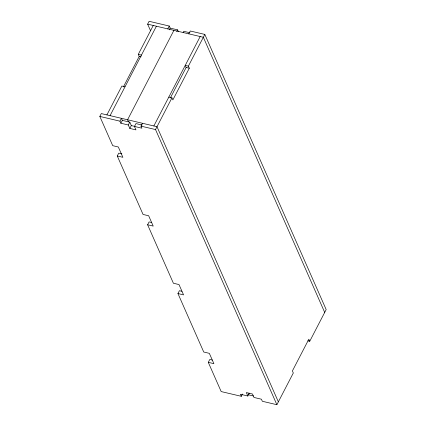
<?xml version="1.0" encoding="UTF-8"?>
<svg xmlns="http://www.w3.org/2000/svg" width="426" height="426" viewBox="0 0 426 426"><rect width="100%" height="100%" fill="white"/><g stroke="black" fill="none" stroke-linecap="round" stroke-linejoin="round"><path stroke-width="0.64" d="M121.863 153.861L118.747 153.131L117.272 155.985L122.874 157.306L118.327 146.986L112.72 145.665L99.828 116.431L101.303 113.577L157.002 126.703L278.354 401.846M150.538 30.715L147.646 24.154L149.121 21.3L169.266 26.045L170.176 28.111L169.287 29.825M106.91 114.898L121.863 86.041L125.015 86.787M123.38 86.931L139.206 56.397L138.296 54.331L153.248 25.475M110.062 115.643L156.401 26.22M120.877 123.242L119.967 121.176L121.447 118.321L122.358 120.388L120.877 123.242L128.322 124.994L129.839 128.434L135.969 129.882L134.451 126.442L135.931 123.588L142.135 125.047M167.785 28.899L169.266 26.045M173.915 30.347L127.576 119.77L128.487 121.831M128.322 124.994L129.802 122.14L122.358 120.388M176.731 31.577L177.621 29.863L170.176 28.111M129.839 128.434L131.32 125.579L129.802 122.14M183.159 32.451L183.75 31.311L189.953 32.77M134.451 126.442L141.895 128.194L140.985 126.133L142.465 123.279M188.803 33.856L190.284 31.002L204.821 34.426L326.172 309.569L309.739 341.279L307.849 340.832M153.85 125.963L200.188 36.54M170.325 97.996L186.146 67.457L185.235 65.396L188.388 66.136L189.298 68.203L172.865 99.913L171.955 97.847L168.802 97.107M212.255 360.071L209.762 359.485L208.282 362.34L221.179 391.574L241.318 396.318L240.413 394.258L247.857 396.01L246.34 392.57L252.469 394.018L253.987 397.458L261.431 399.21L262.341 401.276L276.879 404.7L155.527 129.557L171.955 97.847M188.388 66.136L204.821 34.426M181.918 291.288L179.426 290.702L177.946 293.551L183.553 294.877L179 284.557L173.398 283.237L147.609 224.768L149.089 221.914L151.576 222.5M241.318 396.318L242.506 394.039M247.857 396.01L249.332 393.155M276.879 404.7L293.312 372.99L292.401 370.924L308.834 339.218L309.739 341.279M147.646 24.154L203.34 37.28L324.697 312.423M138.296 54.331L141.448 55.076M139.206 56.397L141.097 56.839M186.146 67.457L189.298 68.203M99.828 116.431L119.967 121.176M140.985 126.133L155.527 129.557M131.32 125.579L134.999 126.447M147.609 224.768L153.211 226.089L148.663 215.769L143.056 214.448L117.272 155.985M208.282 362.34L213.889 363.66L209.336 353.34L203.734 352.02L177.946 293.551M253.459 395.978L248.928 394.913L248.475 393.88M177.621 29.863L178.377 31.583"/></g></svg>
